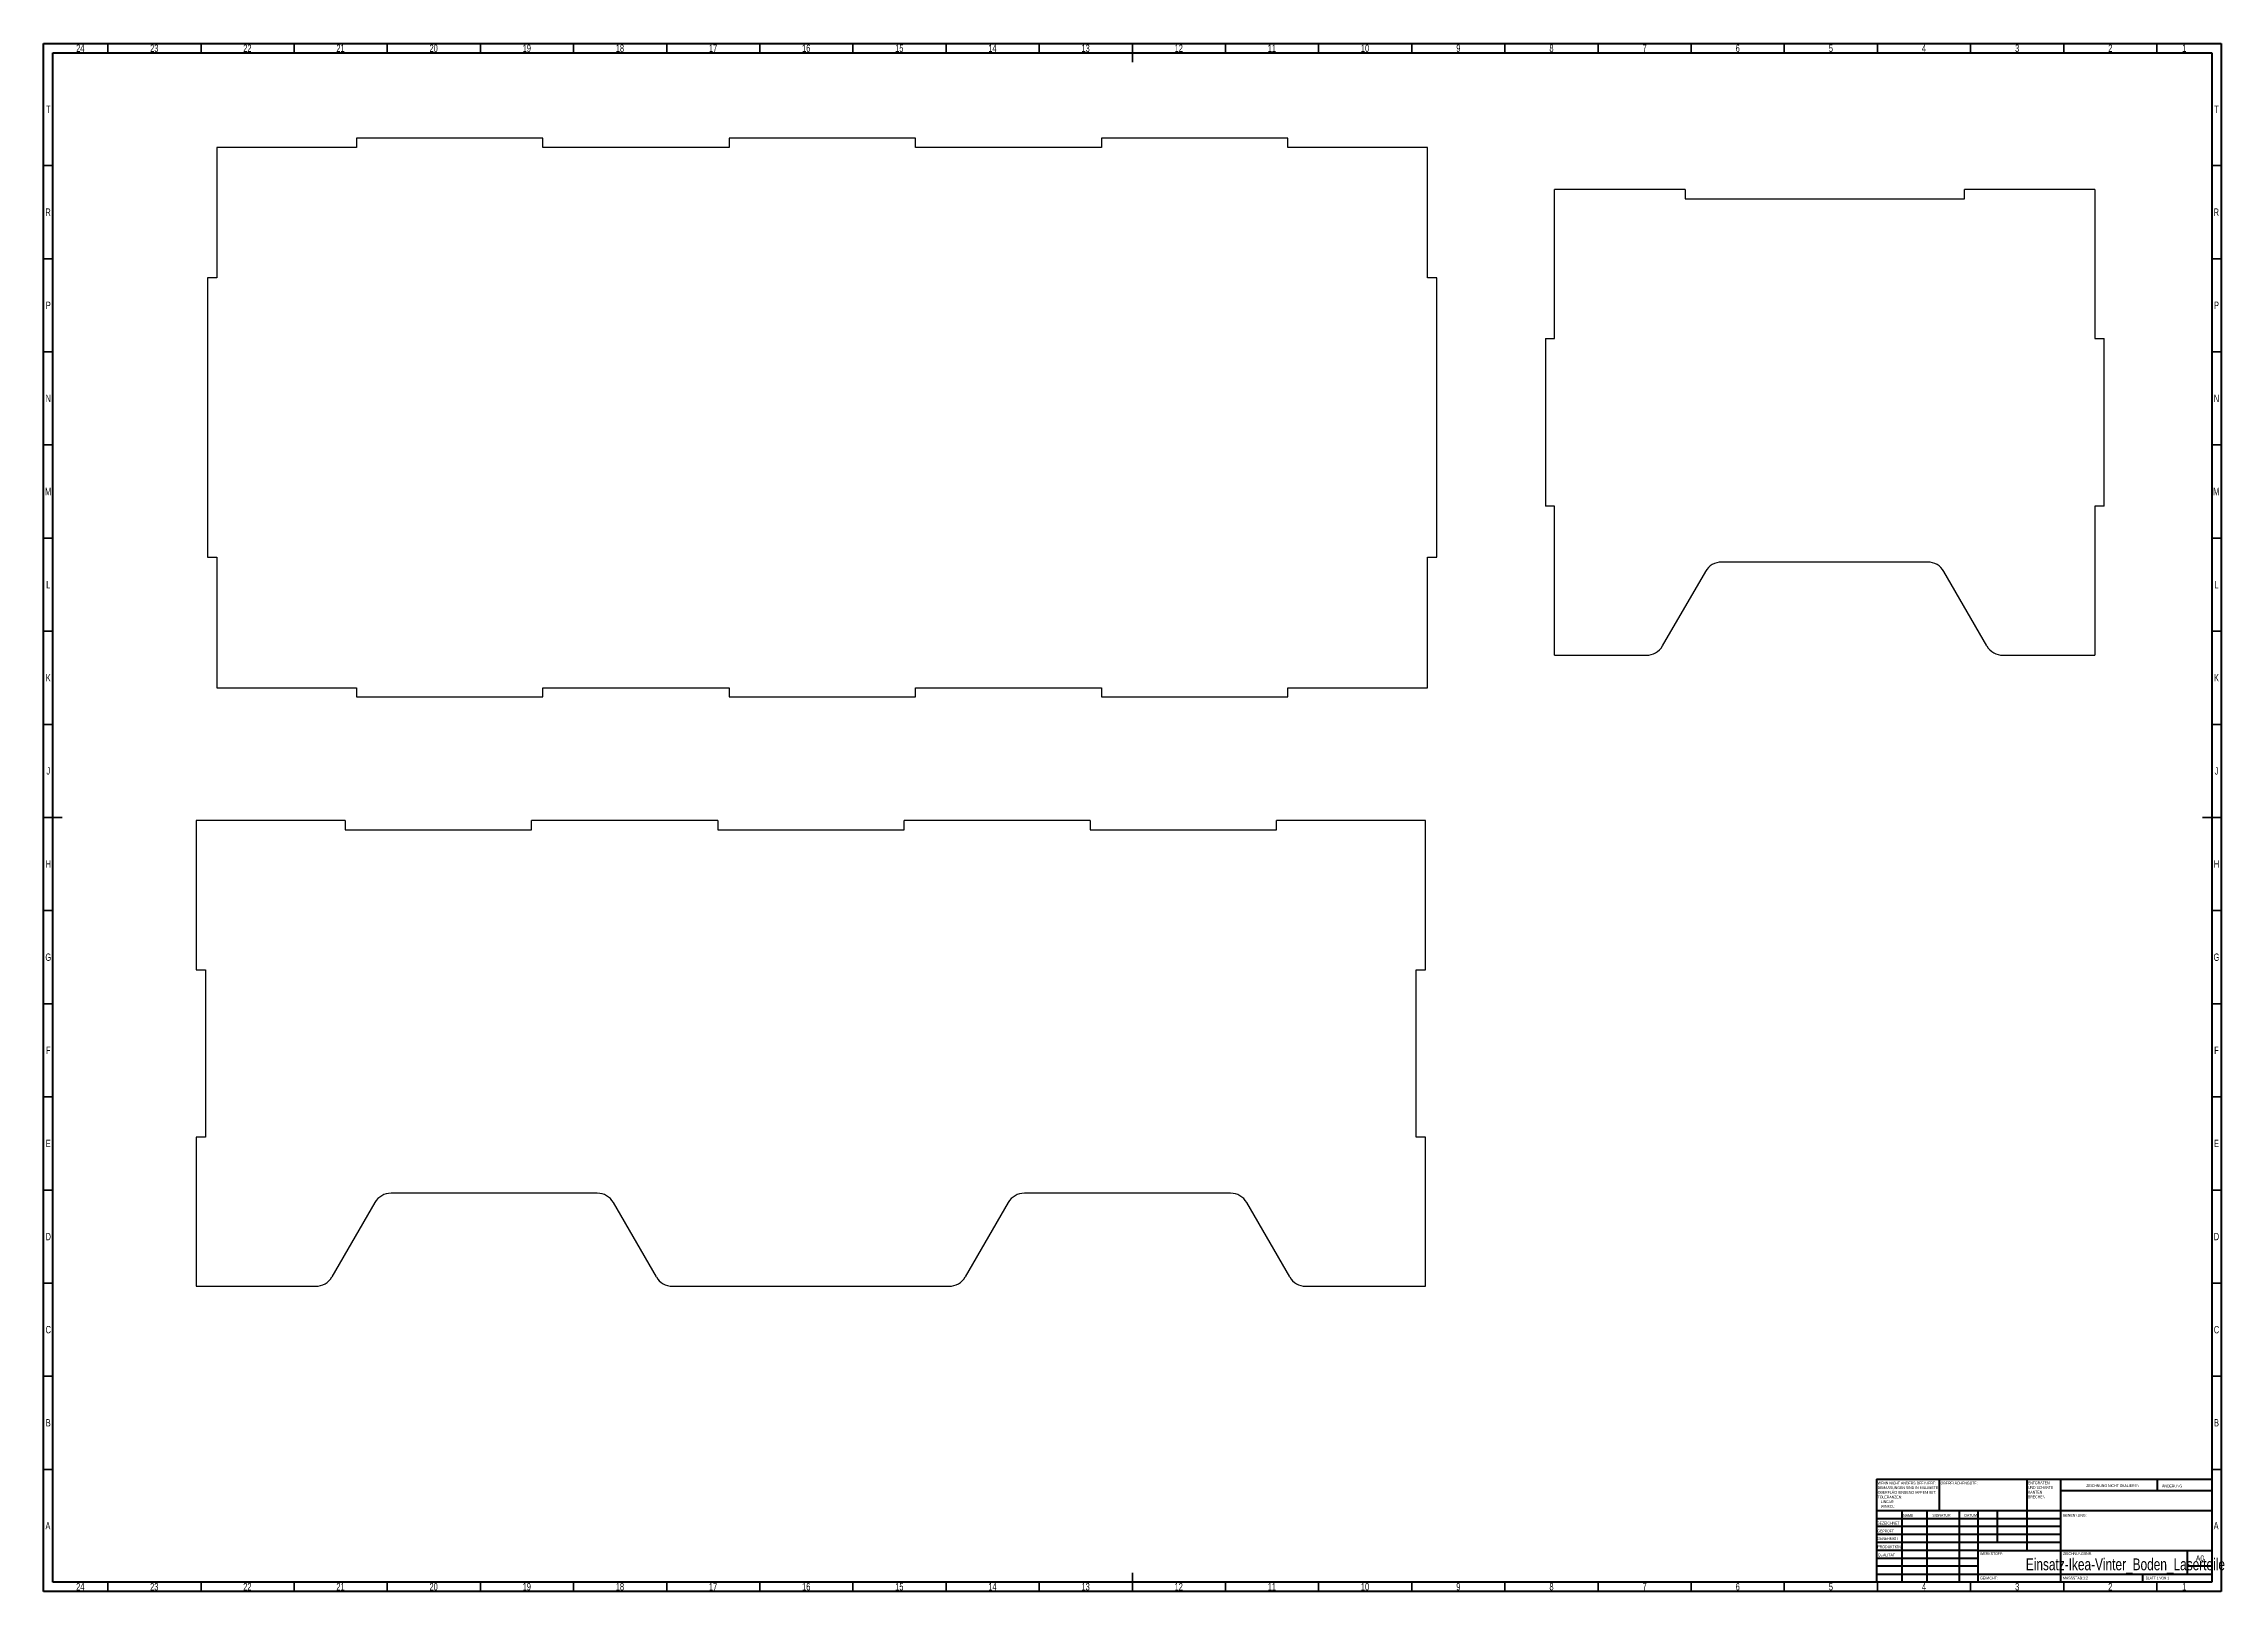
# Model space of a CAD drawing. Header units: millimetres. Extents: x 15 to 1186, y 5 to 836.
import ezdxf

# ---------------------------------------------------------------- set-up
doc = ezdxf.new("R2010")
doc.units = ezdxf.units.MM
doc.styles.add('SLDTEXTSTYLE0', font='TXT', dxfattribs={"width": 0.75})
doc.styles.add('SLDTEXTSTYLE1', font='TXT', dxfattribs={"width": 0.692308})

# ---------------------------------------------------------------- blocks, each defined once
blk = doc.blocks.new('SW_NOTE_0')
at = {"color": 0, "linetype": 'Continuous', "lineweight": 0, "char_height": 1.5, "attachment_point": 1, "style": 'SLDTEXTSTYLE0'}
for s, insert in [('ENTGRATEN', (0, 1.9)), ('UND SCHARFE', (0, -0.6)), ('KANTEN', (0, -3.1)), ('BRECHEN', (0, -5.6))]:
    blk.add_mtext(s, dxfattribs=dict(at, insert=insert))
blk = doc.blocks.new('SW_NOTE_0_1')
at = {"color": 0, "linetype": 'Continuous', "lineweight": 0, "char_height": 1.5, "attachment_point": 1, "style": 'SLDTEXTSTYLE0'}
for s, insert in [('WENN NICHT ANDERS DEFINIERT:', (0, 1.9)), ('TOLERANZEN:', (0, -5.6)), ('BEMASSUNGEN SIND IN MILLIMETER', (0, -0.6)), ('OBERFLÄCHENBESCHAFFENHEIT:', (0, -3.1)), ('WINKEL:', (1.7, -10.6)), ('LINEAR:', (1.7, -8.1))]:
    blk.add_mtext(s, dxfattribs=dict(at, insert=insert))

msp = doc.modelspace()

# ---------------------------------------------------------------- linework, layer by layer
at = {"color": 7, "linetype": 'Continuous', "lineweight": 70}
for p, q in [((15, 5), (15, 836)), ((15, 836), (1184, 836)), ((1184, 836), (1184, 5)), ((20, 10), (20, 831)), ((20, 831), (1179, 831)), ((1179, 831), (1179, 10)), ((1184, 5), (15, 5)), ((1179, 10), (20, 10))]:
    msp.add_line(p, q, dxfattribs=at)
at = {"color": 7, "linetype": 'Continuous', "lineweight": 35}
for p, q in [((49.5, 831), (49.5, 836)), ((99.5, 831), (99.5, 836)), ((149.5, 831), (149.5, 836)), ((199.5, 831), (199.5, 836)), ((249.5, 831), (249.5, 836)), ((299.5, 831), (299.5, 836)), ((349.5, 831), (349.5, 836)), ((399.5, 831), (399.5, 836)), ((449.5, 831), (449.5, 836)), ((499.5, 831), (499.5, 836)), ((549.5, 831), (549.5, 836)), ((599.5, 836), (599.5, 826)), ((599.5, 831), (599.5, 836)), ((649.5, 831), (649.5, 836)), ((699.5, 831), (699.5, 836)), ((749.5, 831), (749.5, 836)), ((799.5, 831), (799.5, 836)), ((849.5, 831), (849.5, 836)), ((899.5, 831), (899.5, 836)), ((949.5, 831), (949.5, 836)), ((999.5, 831), (999.5, 836)), ((1049.5, 831), (1049.5, 836)), ((1099.5, 831), (1099.5, 836)), ((1149.5, 831), (1149.5, 836)), ((20, 770.5), (15, 770.5)), ((1179, 770.5), (1184, 770.5)), ((20, 720.5), (15, 720.5)), ((1179, 720.5), (1184, 720.5)), ((20, 670.5), (15, 670.5)), ((1179, 670.5), (1184, 670.5)), ((20, 620.5), (15, 620.5)), ((1179, 620.5), (1184, 620.5)), ((20, 570.5), (15, 570.5)), ((1179, 570.5), (1184, 570.5)), ((20, 520.5), (15, 520.5)), ((1179, 520.5), (1184, 520.5)), ((20, 470.5), (15, 470.5)), ((1179, 470.5), (1184, 470.5)), ((15, 420.5), (25, 420.5)), ((20, 420.5), (15, 420.5)), ((1184, 420.5), (1174, 420.5)), ((1179, 420.5), (1184, 420.5)), ((20, 370.5), (15, 370.5)), ((1179, 370.5), (1184, 370.5)), ((20, 320.5), (15, 320.5)), ((1179, 320.5), (1184, 320.5)), ((20, 270.5), (15, 270.5)), ((1179, 270.5), (1184, 270.5)), ((20, 220.5), (15, 220.5)), ((1179, 220.5), (1184, 220.5)), ((20, 170.5), (15, 170.5)), ((1179, 170.5), (1184, 170.5)), ((20, 120.5), (15, 120.5)), ((1179, 120.5), (1184, 120.5)), ((20, 70.5), (15, 70.5)), ((1179, 70.5), (1184, 70.5)), ((599.5, 5), (599.5, 15)), ((49.5, 10), (49.5, 5)), ((99.5, 10), (99.5, 5)), ((149.5, 10), (149.5, 5)), ((199.5, 10), (199.5, 5)), ((249.5, 10), (249.5, 5)), ((299.5, 10), (299.5, 5)), ((349.5, 10), (349.5, 5)), ((399.5, 10), (399.5, 5)), ((449.5, 10), (449.5, 5)), ((499.5, 10), (499.5, 5)), ((549.5, 10), (549.5, 5)), ((599.5, 10), (599.5, 5)), ((649.5, 10), (649.5, 5)), ((699.5, 10), (699.5, 5)), ((749.5, 10), (749.5, 5)), ((799.5, 10), (799.5, 5)), ((849.5, 10), (849.5, 5)), ((899.5, 10), (899.5, 5)), ((949.5, 10), (949.5, 5)), ((999.5, 10), (999.5, 5)), ((1049.5, 10), (1049.5, 5)), ((1099.5, 10), (1099.5, 5)), ((1149.5, 10), (1149.5, 5))]:
    msp.add_line(p, q, dxfattribs=at)
at = {"color": 7, "linetype": 'Continuous', "lineweight": 25}
for p, q in [((183, 785.2), (183, 780.2)), ((283, 785.2), (183, 785.2)), ((283, 780.2), (283, 785.2)), ((383, 785.2), (383, 780.2)), ((483, 785.2), (383, 785.2)), ((483, 780.2), (483, 785.2)), ((583, 785.2), (583, 780.2)), ((683, 785.2), (583, 785.2)), ((683, 780.2), (683, 785.2)), ((108, 780.2), (108, 710.2)), ((183, 780.2), (108, 780.2)), ((383, 780.2), (283, 780.2)), ((583, 780.2), (483, 780.2)), ((758, 780.2), (683, 780.2)), ((758, 710.2), (758, 780.2)), ((826.2, 677.6), (826.2, 757.6)), ((896.2, 757.6), (826.2, 757.6)), ((896.2, 757.6), (896.2, 752.6)), ((896.2, 752.6), (1046.2, 752.6)), ((1046.2, 752.6), (1046.2, 757.6)), ((1116.2, 757.6), (1046.2, 757.6)), ((1116.2, 757.6), (1116.2, 677.6)), ((103, 710.2), (103, 560.2)), ((108, 710.2), (103, 710.2)), ((763, 710.2), (758, 710.2)), ((763, 560.2), (763, 710.2)), ((821.2, 677.6), (826.2, 677.6)), ((821.2, 677.6), (821.2, 587.6)), ((1116.2, 677.6), (1121.2, 677.6)), ((1121.2, 587.6), (1121.2, 677.6)), ((826.2, 587.6), (821.2, 587.6)), ((826.2, 507.6), (826.2, 587.6)), ((1121.2, 587.6), (1116.2, 587.6)), ((1116.2, 587.6), (1116.2, 507.6)), ((103, 560.2), (108, 560.2)), ((108, 560.2), (108, 490.2)), ((758, 560.2), (763, 560.2)), ((758, 490.2), (758, 560.2)), ((907.1, 552.6), (884, 512.6)), ((1026.5, 557.6), (915.8, 557.6)), ((1058.3, 512.6), (1035.2, 552.6)), ((826.2, 507.6), (875.4, 507.6)), ((1066.9, 507.6), (1116.2, 507.6)), ((108, 490.2), (183, 490.2)), ((183, 490.2), (183, 485.2)), ((183, 485.2), (283, 485.2)), ((283, 485.2), (283, 490.2)), ((283, 490.2), (383, 490.2)), ((383, 490.2), (383, 485.2)), ((383, 485.2), (483, 485.2)), ((483, 485.2), (483, 490.2)), ((483, 490.2), (583, 490.2)), ((583, 490.2), (583, 485.2)), ((583, 485.2), (683, 485.2)), ((683, 485.2), (683, 490.2)), ((683, 490.2), (758, 490.2)), ((96.9, 418.8), (96.9, 338.8)), ((176.9, 418.8), (96.9, 418.8)), ((176.9, 418.8), (176.9, 413.8)), ((176.9, 413.8), (276.9, 413.8)), ((276.9, 413.8), (276.9, 418.8)), ((376.9, 418.8), (276.9, 418.8)), ((376.9, 418.8), (376.9, 413.8)), ((376.9, 413.8), (476.9, 413.8)), ((476.9, 413.8), (476.9, 418.8)), ((576.9, 418.8), (476.9, 418.8)), ((576.9, 418.8), (576.9, 413.8)), ((576.9, 413.8), (676.9, 413.8)), ((676.9, 413.8), (676.9, 418.8)), ((756.9, 418.8), (676.9, 418.8)), ((756.9, 338.8), (756.9, 418.8)), ((96.9, 338.8), (101.9, 338.8)), ((101.9, 338.8), (101.9, 248.8)), ((751.9, 338.8), (756.9, 338.8)), ((751.9, 248.8), (751.9, 338.8)), ((96.9, 248.8), (96.9, 168.8)), ((101.9, 248.8), (96.9, 248.8)), ((756.9, 248.8), (751.9, 248.8)), ((756.9, 168.8), (756.9, 248.8)), ((192.8, 213.8), (169.7, 173.8)), ((312.2, 218.8), (201.5, 218.8)), ((344, 173.8), (320.9, 213.8)), ((532.8, 213.8), (509.7, 173.8)), ((652.2, 218.8), (541.5, 218.8)), ((684, 173.8), (660.9, 213.8)), ((96.9, 168.8), (161.1, 168.8)), ((352.6, 168.8), (501.1, 168.8)), ((692.6, 168.8), (756.9, 168.8))]:
    msp.add_line(p, q, dxfattribs=at)
at = {"color": 7, "linetype": 'Continuous', "lineweight": 50}
for p, q in [((999, 65.2), (1179, 65.2)), ((999, 65.2), (999, 10)), ((1032.8, 48.2), (1032.8, 65.2)), ((1079.6, 65.2), (1079.6, 27)), ((1097.8, 65.2), (1097.8, 10)), ((1179, 58.9), (1097.8, 58.9)), ((1149.8, 58.9), (1149.8, 65.2)), ((1179, 48.2), (999, 48.2)), ((1012.6, 48.2), (1012.6, 10)), ((1026, 48.2), (1026, 10)), ((1043.4, 48.2), (1043.4, 10)), ((1053.6, 10), (1053.6, 48.2)), ((1064, 31.2), (1064, 48.2)), ((1097.8, 44), (999, 44)), ((1097.8, 39.8), (999, 39.8)), ((1097.8, 35.5), (999, 35.5)), ((1097.8, 31.2), (999, 31.2)), ((1053.6, 27), (999, 27)), ((1053.6, 27), (1179, 27)), ((1166, 14.2), (1166, 27)), ((1053.6, 22.7), (999, 22.7)), ((1053.6, 18.5), (999, 18.5)), ((999, 14.2), (1179, 14.2)), ((1142, 10), (1142, 14.2)), ((1179, 18.5), (1166, 18.5))]:
    msp.add_line(p, q, dxfattribs=at)
at = {"color": 7, "linetype": 'Continuous', "lineweight": 25}
for centre, start, end in [((915.8, 547.6), 90, 150), ((1026.5, 547.6), 30, 90), ((875.4, 517.6), 270, 330), ((1066.9, 517.6), 210, 270), ((201.5, 208.8), 90, 150), ((312.2, 208.8), 30, 90), ((541.5, 208.8), 90, 150), ((652.2, 208.8), 30, 90), ((161.1, 178.8), 270, 330), ((352.6, 178.8), 210, 270), ((501.1, 178.8), 270, 330), ((692.6, 178.8), 210, 270)]:
    msp.add_arc(centre, 10, start, end, dxfattribs=at)

# ---------------------------------------------------------------- block references
at = {"color": 7, "linetype": 'Continuous', "lineweight": 0}
for name, p in [('SW_NOTE_0_1', (999.6, 62)), ('SW_NOTE_0', (1080.3, 62.1))]:
    msp.add_blockref(name, p, dxfattribs=at)

# ---------------------------------------------------------------- texts
for s, insert, char_height, attachment_point, style in [('24', (34.7, 835.5), 3.97, 2, 'SLDTEXTSTYLE0'), ('23', (74.4, 835.5), 3.97, 2, 'SLDTEXTSTYLE0'), ('22', (124.4, 835.5), 3.97, 2, 'SLDTEXTSTYLE0'), ('21', (174.4, 835.5), 3.97, 2, 'SLDTEXTSTYLE0'), ('20', (224.4, 835.5), 3.97, 2, 'SLDTEXTSTYLE0'), ('19', (274.4, 835.5), 3.97, 2, 'SLDTEXTSTYLE0'), ('18', (324.4, 835.5), 3.97, 2, 'SLDTEXTSTYLE0'), ('17', (374.4, 835.5), 3.97, 2, 'SLDTEXTSTYLE0'), ('16', (424.4, 835.5), 3.97, 2, 'SLDTEXTSTYLE0'), ('15', (474.4, 835.5), 3.97, 2, 'SLDTEXTSTYLE0'), ('14', (524.4, 835.5), 3.97, 2, 'SLDTEXTSTYLE0'), ('13', (574.4, 835.5), 3.97, 2, 'SLDTEXTSTYLE0'), ('12', (624.4, 835.5), 3.97, 2, 'SLDTEXTSTYLE0'), ('11', (674.4, 835.5), 3.97, 2, 'SLDTEXTSTYLE0'), ('10', (724.4, 835.5), 3.97, 2, 'SLDTEXTSTYLE0'), ('9', (774.5, 835.5), 3.97, 2, 'SLDTEXTSTYLE0'), ('8', (824.5, 835.5), 3.97, 2, 'SLDTEXTSTYLE0'), ('7', (874.5, 835.5), 3.97, 2, 'SLDTEXTSTYLE0'), ('6', (924.5, 835.5), 3.97, 2, 'SLDTEXTSTYLE0'), ('5', (974.5, 835.5), 3.97, 2, 'SLDTEXTSTYLE0'), ('4', (1024.5, 835.5), 3.97, 2, 'SLDTEXTSTYLE0'), ('3', (1074.5, 835.5), 3.97, 2, 'SLDTEXTSTYLE0'), ('2', (1124.5, 835.5), 3.97, 2, 'SLDTEXTSTYLE0'), ('1', (1164.2, 835.5), 3.97, 2, 'SLDTEXTSTYLE0'), ('T', (17.5, 802.7), 3.97, 2, 'SLDTEXTSTYLE0'), ('T', (1181.5, 802.7), 3.97, 2, 'SLDTEXTSTYLE0'), ('R', (17.4, 747.5), 3.97, 2, 'SLDTEXTSTYLE0'), ('R', (1181.4, 747.5), 3.97, 2, 'SLDTEXTSTYLE0'), ('P', (17.5, 697.5), 3.97, 2, 'SLDTEXTSTYLE0'), ('P', (1181.5, 697.5), 3.97, 2, 'SLDTEXTSTYLE0'), ('N', (17.5, 647.5), 3.97, 2, 'SLDTEXTSTYLE0'), ('N', (1181.5, 647.5), 3.97, 2, 'SLDTEXTSTYLE0'), ('M', (17.4, 597.5), 3.97, 2, 'SLDTEXTSTYLE0'), ('M', (1181.4, 597.5), 3.97, 2, 'SLDTEXTSTYLE0'), ('L', (17.5, 547.5), 3.97, 2, 'SLDTEXTSTYLE0'), ('L', (1181.5, 547.5), 3.97, 2, 'SLDTEXTSTYLE0'), ('K', (17.5, 497.5), 3.97, 2, 'SLDTEXTSTYLE0'), ('K', (1181.5, 497.5), 3.97, 2, 'SLDTEXTSTYLE0'), ('J', (17.5, 447.5), 3.97, 2, 'SLDTEXTSTYLE0'), ('J', (1181.5, 447.5), 3.97, 2, 'SLDTEXTSTYLE0'), ('H', (17.5, 397.5), 3.97, 2, 'SLDTEXTSTYLE0'), ('H', (1181.5, 397.5), 3.97, 2, 'SLDTEXTSTYLE0'), ('G', (17.5, 347.5), 3.97, 2, 'SLDTEXTSTYLE0'), ('G', (1181.5, 347.5), 3.97, 2, 'SLDTEXTSTYLE0'), ('F', (17.5, 297.5), 3.97, 2, 'SLDTEXTSTYLE0'), ('F', (1181.5, 297.5), 3.97, 2, 'SLDTEXTSTYLE0'), ('E', (17.5, 247.5), 3.97, 2, 'SLDTEXTSTYLE0'), ('E', (1181.5, 247.5), 3.97, 2, 'SLDTEXTSTYLE0'), ('D', (17.5, 197.5), 3.97, 2, 'SLDTEXTSTYLE0'), ('D', (1181.5, 197.5), 3.97, 2, 'SLDTEXTSTYLE0'), ('C', (17.5, 147.5), 3.97, 2, 'SLDTEXTSTYLE0'), ('C', (1181.5, 147.5), 3.97, 2, 'SLDTEXTSTYLE0'), ('B', (17.5, 97.5), 3.97, 2, 'SLDTEXTSTYLE0'), ('B', (1181.5, 97.5), 3.97, 2, 'SLDTEXTSTYLE0'), ('OBERFLÄCHENGÜTE:', (1033.4, 63.9), 1.5, 1, 'SLDTEXTSTYLE0'), ('ZEICHNUNG NICHT SKALIEREN', (1111.6, 62.5), 1.5, 1, 'SLDTEXTSTYLE0'), ('ÄNDERUNG', (1152.3, 62.3), 1.5, 1, 'SLDTEXTSTYLE0'), ('A', (17.3, 42.2), 3.97, 2, 'SLDTEXTSTYLE0'), ('GEZEICHNET', (999.2, 42.4), 1.5, 1, 'SLDTEXTSTYLE0'), ('GEPRÜFT', (999.4, 38.2), 1.5, 1, 'SLDTEXTSTYLE0'), ('NAME', (1013.3, 46.5), 1.5, 1, 'SLDTEXTSTYLE0'), ('SIGNATUR', (1029, 46.6), 1.5, 1, 'SLDTEXTSTYLE0'), ('DATUM', (1046.2, 46.6), 1.5, 1, 'SLDTEXTSTYLE0'), ('BENENNUNG:', (1099.2, 46.6), 1.5, 1, 'SLDTEXTSTYLE0'), ('A', (1181.3, 42.2), 3.97, 2, 'SLDTEXTSTYLE0'), ('GENEHMIGT', (999.4, 34.1), 1.5, 1, 'SLDTEXTSTYLE0'), ('PRODUKTION', (999.5, 29.7), 1.5, 1, 'SLDTEXTSTYLE0'), ('QUALITÄT', (999.7, 25.3), 1.5, 1, 'SLDTEXTSTYLE0'), ('WERKSTOFF:', (1054.6, 26), 1.5, 1, 'SLDTEXTSTYLE0'), ('ZEICHNUNGSNR.', (1099.1, 26), 1.5, 1, 'SLDTEXTSTYLE0'), ('A0', (1170.4, 24.3), 2.91, 1, 'SLDTEXTSTYLE0'), ('GEWICHT:', (1054.6, 12.9), 1.5, 1, 'SLDTEXTSTYLE0'), ('Einsatz-Ikea-Vinter_Boden_Laserteile', (1132.6, 22.7), 6.35, 2, 'SLDTEXTSTYLE0'), ('MASSSTAB:1:2', (1099.1, 12.9), 1.5, 1, 'SLDTEXTSTYLE0'), ('BLATT 1 VON 1', (1143.5, 12.9), 1.5, 1, 'SLDTEXTSTYLE1'), ('24', (34.7, 9.5), 3.97, 2, 'SLDTEXTSTYLE0'), ('23', (74.4, 9.5), 3.97, 2, 'SLDTEXTSTYLE0'), ('22', (124.4, 9.5), 3.97, 2, 'SLDTEXTSTYLE0'), ('21', (174.4, 9.5), 3.97, 2, 'SLDTEXTSTYLE0'), ('20', (224.4, 9.5), 3.97, 2, 'SLDTEXTSTYLE0'), ('19', (274.4, 9.5), 3.97, 2, 'SLDTEXTSTYLE0'), ('18', (324.4, 9.5), 3.97, 2, 'SLDTEXTSTYLE0'), ('17', (374.4, 9.5), 3.97, 2, 'SLDTEXTSTYLE0'), ('16', (424.4, 9.5), 3.97, 2, 'SLDTEXTSTYLE0'), ('15', (474.4, 9.5), 3.97, 2, 'SLDTEXTSTYLE0'), ('14', (524.4, 9.5), 3.97, 2, 'SLDTEXTSTYLE0'), ('13', (574.4, 9.5), 3.97, 2, 'SLDTEXTSTYLE0'), ('12', (624.4, 9.5), 3.97, 2, 'SLDTEXTSTYLE0'), ('11', (674.4, 9.5), 3.97, 2, 'SLDTEXTSTYLE0'), ('10', (724.4, 9.5), 3.97, 2, 'SLDTEXTSTYLE0'), ('9', (774.5, 9.5), 3.97, 2, 'SLDTEXTSTYLE0'), ('8', (824.5, 9.5), 3.97, 2, 'SLDTEXTSTYLE0'), ('7', (874.5, 9.5), 3.97, 2, 'SLDTEXTSTYLE0'), ('6', (924.5, 9.5), 3.97, 2, 'SLDTEXTSTYLE0'), ('5', (974.5, 9.5), 3.97, 2, 'SLDTEXTSTYLE0'), ('4', (1024.5, 9.5), 3.97, 2, 'SLDTEXTSTYLE0'), ('3', (1074.5, 9.5), 3.97, 2, 'SLDTEXTSTYLE0'), ('2', (1124.5, 9.5), 3.97, 2, 'SLDTEXTSTYLE0'), ('1', (1164.2, 9.5), 3.97, 2, 'SLDTEXTSTYLE0')]:
    msp.add_mtext(s, dxfattribs=dict(at, insert=insert, char_height=char_height, attachment_point=attachment_point, style=style))

doc.saveas('drawing.dxf')
